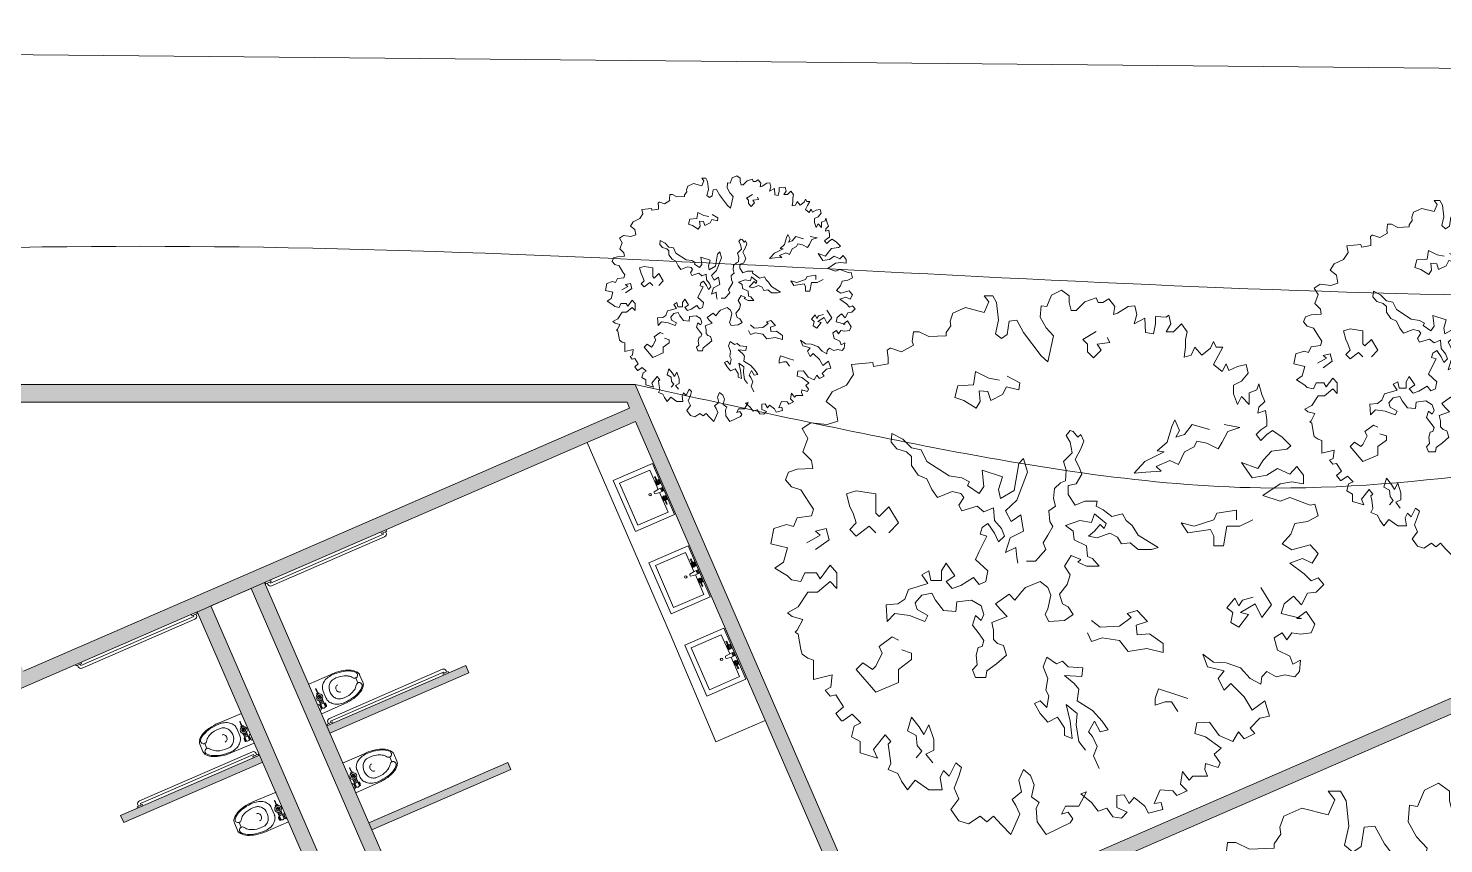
# Model space of a CAD drawing. Header units: metres. Extents: x -48 to 2360, y -1392 to 453.
# Drawn here: x 865.3 to 879.78, y -65.11 to -56.77 of the extents above; entities that cross this region are included whole.
import ezdxf

# ---------------------------------------------------------------- set-up
doc = ezdxf.new("R2010")
doc.units = ezdxf.units.M
doc.layers.get('0').update_dxf_attribs({"color": 200})
for name, color, linetype, lineweight, transparency in [('BAÑOS', 201, 'Continuous', 5, 0.7), ('caminos', 213, 'Continuous', 9, 0.5), ('JARDINERAS', 93, 'Continuous', 5, 0.4)]:
    doc.layers.add(name, color=color, linetype=linetype, lineweight=lineweight, transparency=transparency)
for name, color, linetype, lineweight in [('MURETE', 31, 'Continuous', 13), ('MUROS', 31, 'Continuous', 9), ('trazo', 7, 'Continuous', 18)]:
    doc.layers.add(name, color=color, linetype=linetype, lineweight=lineweight)
doc.layers.add('Vegetación-h', color=7, linetype='Continuous', lineweight=5, true_color=0x5f7f00, transparency=0.5)

# ---------------------------------------------------------------- blocks, each defined once
blk = doc.blocks.new('arb29')
at = {"layer": 'Vegetación-h', "linetype": 'Continuous'}
for points in [[(0.1951, 1.7282), (0.2272, 1.8056), (0.2933, 1.8378), (0.3462, 1.8), (0.3462, 1.7546), (0.3594, 1.7017), (0.3915, 1.7017), (0.4501, 1.7603), (0.5275, 1.7867), (0.5407, 1.7546), (0.5728, 1.7546), (0.6125, 1.7792), (0.6522, 1.7282), (0.6446, 1.6752), (0.6711, 1.6828), (0.7428, 1.7282), (0.7882, 1.7338), (0.8014, 1.6752), (0.7825, 1.611), (0.8543, 1.6488), (0.86, 1.5524), (0.9128, 1.5448), (0.9261, 1.611), (0.9261, 1.662), (0.9979, 1.6563), (1.0167, 1.6696), (1.03, 1.611), (0.9979, 1.5581), (1.0489, 1.5581), (1.1017, 1.611), (1.1414, 1.5581), (1.1282, 1.5052), (1.1282, 1.4541), (1.1206, 1.388), (1.1679, 1.4012), (1.1924, 1.4541), (1.2396, 1.4012), (1.2982, 1.4466), (1.3171, 1.4919), (1.336, 1.4541), (1.3813, 1.4541), (1.3492, 1.3956), (1.3171, 1.337), (1.3756, 1.2897), (1.4021, 1.3427), (1.421, 1.2973), (1.4795, 1.3238), (1.5381, 1.337), (1.5513, 1.2784), (1.506, 1.2255), (1.4531, 1.199), (1.4531, 1.1405), (1.4795, 1.0686), (1.506, 1.1216), (1.5589, 1.0686), (1.5589, 1.148), (1.6099, 1.1669), (1.6231, 1.2066), (1.6439, 1.1348), (1.6628, 1.0875), (1.6231, 1.0497), (1.6174, 1.0101), (1.6684, 1.029), (1.676, 0.9647), (1.676, 0.925), (1.6363, 0.8986), (1.6042, 0.8664), (1.6363, 0.8268), (1.676, 0.8664), (1.7156, 0.8929), (1.7799, 0.8475), (1.8384, 0.789), (1.812, 0.7682), (1.7081, 0.755), (1.6552, 0.6964), (1.6174, 0.6378), (1.506, 0.6775), (1.5778, 0.5735), (1.676, 0.5924), (1.7478, 0.6378), (1.8328, 0.6), (1.8781, 0.651), (1.9234, 0.5924), (1.9234, 0.5339), (1.846, 0.5471), (1.7666, 0.5339), (1.6495, 0.4564), (1.7666, 0.4167), (1.8328, 0.4432), (1.9688, 0.3902), (2.0009, 0.3978), (2.0217, 0.3184), (1.9499, 0.2806), (1.8649, 0.2674), (1.8384, 0.1956), (1.7799, 0.1295), (1.846, 0.0898), (1.9688, 0.1238), (2.0217, 0.0652), (1.982, -0.0009), (1.9178, 0.0312), (1.8328, -0.0009)], [(1.8328, -0.0009), (1.9291, -0.0727), (1.9763, -0.1181), (2.0217, -0.0992), (2.0613, -0.1445), (2.0084, -0.1956), (1.9499, -0.2031), (1.9102, -0.2806), (1.8573, -0.222), (1.7931, -0.2749), (1.7742, -0.3392), (1.9102, -0.3732), (1.8781, -0.3732), (1.9423, -0.326), (2.0009, -0.411), (1.9763, -0.4696), (1.9045, -0.4771), (1.846, -0.4696), (1.812, -0.5168), (1.7799, -0.4696), (1.727, -0.5036), (1.7478, -0.5867), (1.8328, -0.6264), (1.8516, -0.6793), (1.9045, -0.6529), (1.897, -0.7304), (1.8649, -0.7644), (1.7988, -0.7511), (1.7402, -0.7644), (1.676, -0.7304), (1.6439, -0.7644), (1.6363, -0.8154), (1.5645, -0.7776), (1.5003, -0.7058), (1.4021, -0.6718), (1.3171, -0.6661), (1.2453, -0.6132), (1.2774, -0.6982), (1.3889, -0.7247), (1.3492, -0.7776), (1.3889, -0.8551), (1.4342, -0.8097), (1.5249, -0.9004), (1.5778, -0.9911), (1.6628, -0.9269), (1.6949, -1.0308), (1.6306, -1.044), (1.5645, -1.1102), (1.5966, -1.148), (1.5249, -1.182), (1.4871, -1.1348), (1.4474, -1.2009), (1.3567, -1.1612), (1.2906, -1.0705), (1.2056, -1.0762), (1.1924, -1.148), (1.2642, -1.1688), (1.37, -1.2462), (1.3227, -1.2859), (1.3624, -1.3445), (1.3492, -1.3766), (1.2642, -1.3502), (1.2585, -1.3899), (1.2774, -1.4352), (1.2321, -1.4352), (1.1792, -1.4352), (1.1546, -1.4617), (1.1093, -1.4031), (1.0961, -1.4881), (1.1414, -1.5335), (1.0696, -1.5656), (1.0432, -1.5335), (0.9582, -1.5259), (0.9185, -1.6185), (0.9657, -1.611), (0.9771, -1.6582), (0.8807, -1.6828), (0.8543, -1.6374), (0.7825, -1.5788), (0.7504, -1.6185), (0.7164, -1.5599), (0.6654, -1.5656), (0.6654, -1.645), (0.7372, -1.6771), (0.6975, -1.7168), (0.639, -1.7092), (0.5993, -1.6506), (0.5407, -1.6695), (0.4954, -1.611), (0.4236, -1.5524), (0.4633, -1.5391), (0.4104, -1.6374), (0.3197, -1.6374), (0.2933, -1.6903), (0.3386, -1.6771), (0.3707, -1.7224), (0.3518, -1.7489), (0.1894, -1.8264), (0.1308, -1.7413), (0.1233, -1.6506), (0.1441, -1.611), (0.0912, -1.5732), (0.1101, -1.4938), (0.0855, -1.4295), (0.0383, -1.3899), (0.0062, -1.4617), (0.0251, -1.5391), (-0.0392, -1.5921), (-0.0127, -1.6317), (0.0137, -1.6903), (-0.0467, -1.8264), (-0.111, -1.7621), (-0.1638, -1.7036), (-0.2092, -1.7413), (-0.2545, -1.7036), (-0.332, -1.7546), (-0.3981, -1.7357), (-0.451, -1.6582), (-0.3981, -1.5864), (-0.4302, -1.5146), (-0.3981, -1.4352), (-0.3792, -1.3766), (-0.417, -1.3445), (-0.4623, -1.4352), (-0.502, -1.3955), (-0.5227, -1.4428), (-0.5095, -1.5259), (-0.6002, -1.5259), (-0.6909, -1.4617), (-0.7437, -1.5259), (-0.7834, -1.4673), (-0.808, -1.4163), (-0.8741, -1.3899), (-0.8552, -1.3502), (-0.8665, -1.2651), (-0.8741, -1.2198), (-0.8552, -1.2009), (-0.893, -1.1555), (-0.9723, -1.2538), (-0.9459, -1.3124), (-1.063, -1.2784), (-1.063, -1.2009), (-1.1215, -1.1688), (-1.1026, -1.097), (-1.0573, -1.0762), (-1.1159, -1.0176), (-1.1801, -1.0629), (-1.1876, -1.0629), (-1.2254, -1.0119), (-1.1744, -0.9666), (-1.2254, -0.8872), (-1.2651, -0.8948), (-1.2972, -0.8551), (-1.2594, -0.8362), (-1.2519, -0.7511), (-1.3765, -0.7833), (-1.3765, -0.719), (-1.3765, -0.6529), (-1.4143, -0.6396), (-1.454, -0.6132), (-1.4615, -0.5811), (-1.4804, -0.4771), (-1.4993, -0.4639), (-1.4861, -0.4507), (-1.4483, -0.3789), (-1.5201, -0.36), (-1.5522, -0.3335), (-1.4804, -0.2938), (-1.4143, -0.1956), (-1.3501, -0.1956), (-1.2651, -0.1238), (-1.2198, -0.171), (-1.2198, -0.0652), (-1.2651, -0.0142), (-1.3312, -0.1049), (-1.3558, -0.0652), (-1.4351, -0.0652), (-1.4615, -0.1238), (-1.5258, -0.1124), (-1.5522, -0.086), (-1.6372, -0.0331), (-1.5786, 0.0066), (-1.5522, 0.103), (-1.6637, 0.1295), (-1.6429, 0.2334), (-1.5579, 0.2599), (-1.5125, 0.2466), (-1.4861, 0.3052), (-1.3898, 0.3184), (-1.3765, 0.3638), (-1.403, 0.4035), (-1.4615, 0.4942), (-1.5258, 0.515), (-1.5654, 0.5603), (-1.5446, 0.6132), (-1.4861, 0.6321), (-1.3822, 0.6378), (-1.3898, 0.6907), (-1.4483, 0.7493), (-1.4143, 0.84), (-1.454, 0.9061), (-1.3954, 0.9458), (-1.284, 0.9326), (-1.2122, 0.9572), (-1.2254, 1.0365), (-1.2915, 1.0875), (-1.2519, 1.1537), (-1.1536, 1.199), (-1.1083, 1.2708), (-1.1215, 1.337), (-0.978, 1.3502), (-0.9723, 1.3238), (-0.8741, 1.3427), (-0.8741, 1.3823), (-0.8797, 1.4334), (-0.8609, 1.4466), (-0.8552, 1.4466), (-0.7834, 1.422), (-0.7041, 1.4674), (-0.7116, 1.4919), (-0.7041, 1.5581), (-0.6644, 1.5581), (-0.6002, 1.526), (-0.4831, 1.5316), (-0.4831, 1.5524), (-0.451, 1.5978), (-0.4566, 1.6299), (-0.4377, 1.6828), (-0.3527, 1.7206), (-0.2281, 1.6885), (-0.196, 1.7603), (-0.2281, 1.8), (-0.1695, 1.8), (-0.1431, 1.7546), (-0.1298, 1.6356), (-0.1506, 1.5448), (-0.111, 1.5127), (-0.0713, 1.5392), (-0.0581, 1.6299), (-0.0071, 1.6356), (0.0383, 1.5524), (0.1573, 1.3956), (0.2026, 1.3559), (0.2404, 1.5316), (0.1894, 1.5845), (0.1497, 1.6563), (0.1573, 1.7338), (0.1951, 1.7282)], [(0.5283, 1.559), (0.4373, 1.5068), (0.4695, 1.4746), (0.4695, 1.4224), (0.5083, 1.3824), (0.5605, 1.4346), (0.535, 1.4746), (0.6193, 1.4868), (0.6005, 1.5201)], [(-0.1243, 1.2325), (-0.1953, 1.2458), (-0.2864, 1.2914), (-0.2997, 1.2003), (-0.404, 1.1937), (-0.424, 1.1148), (-0.3652, 1.0959), (-0.2808, 1.0438), (-0.2542, 1.0893), (-0.2608, 1.1615), (-0.202, 1.1548), (-0.182, 1.0959), (-0.1043, 1.1348), (-0.0777, 1.187), (0.0067, 1.167), (0.0133, 1.2136), (-0.0721, 1.2592)], [(1.2908, 0.9005), (1.1743, 0.9327), (1.1221, 0.8672), (1.0633, 0.8483), (1.0888, 0.8939), (1.0567, 0.9649), (1.0367, 0.9194), (1.0045, 0.815), (0.939, 0.7562), (0.9845, 0.7495), (0.8546, 0.6851), (0.7825, 0.6063), (0.8613, 0.6129), (0.9656, 0.6196), (0.9323, 0.6518), (1.0245, 0.6918), (1.0822, 0.6651), (1.1221, 0.7495), (1.1865, 0.7828), (1.2065, 0.8217), (1.272, 0.8084), (1.3497, 0.7695), (1.3763, 0.815), (1.4152, 0.8872), (1.494, 0.9127), (1.3896, 0.9327)], [(0.0588, 0.0133), (0.1177, 0.0133), (0.1887, 0.0911), (0.1698, 0.1366), (0.202, 0.1888), (0.2353, 0.2476), (0.2153, 0.2798), (0.2087, 0.352), (0.2542, 0.3842), (0.2409, 0.4364), (0.2475, 0.5019), (0.2875, 0.5408), (0.3197, 0.5541), (0.3263, 0.6263), (0.3063, 0.6851), (0.3652, 0.744), (0.3518, 0.815), (0.3263, 0.8605), (0.3518, 0.8939), (0.3718, 0.8872), (0.404, 0.8483), (0.424, 0.8672), (0.444, 0.8217), (0.424, 0.7695), (0.3851, 0.6973), (0.4107, 0.6518), (0.4307, 0.5996), (0.3918, 0.5352), (0.3396, 0.5219), (0.3396, 0.463), (0.3851, 0.3909), (0.4506, 0.4175), (0.535, 0.4175), (0.5283, 0.3842), (0.5738, 0.3587), (0.6327, 0.3131), (0.7048, 0.332), (0.7303, 0.2865), (0.7692, 0.2543), (0.8091, 0.1888), (0.9457, 0.1044), (0.9002, 0.0911), (0.8091, 0.0911), (0.757, 0.1366), (0.6981, 0.1299), (0.6715, 0.1754), (0.6193, 0.2021), (0.535, 0.1699), (0.4762, 0.1821), (0.515, 0.2154), (0.555, 0.2609), (0.5805, 0.2343), (0.5938, 0.2676), (0.515, 0.332), (0.4961, 0.2743), (0.4173, 0.2865), (0.3197, 0.2543), (0.3718, 0.2154), (0.3785, 0.1566), (0.4628, 0.1177), (0.4695, 0.0455), (0.5028, 0.0322), (0.5483, -0.02), (0.4628, -0.02), (0.404, 0.0067), (0.424, 0.0255), (0.3585, 0.0522), (0.313, -0.02), (0.3518, -0.0788), (0.333, -0.1443), (0.2808, -0.2088), (0.2997, -0.2743), (0.3396, -0.2943), (0.3718, -0.3464), (0.313, -0.3853), (0.2087, -0.392), (0.1831, -0.3464), (0.202, -0.3065), (0.222, -0.2154), (0.202, -0.1632), (0.1498, -0.1244), (0.0522, -0.1632), (0.0266, -0.1899), (-0.02, -0.2487), (-0.0588, -0.2088), (-0.1498, -0.2743), (-0.1177, -0.3131), (-0.0721, -0.3587), (-0.1765, -0.3986), (-0.1632, -0.4508), (-0.1632, -0.5152), (-0.1365, -0.5419), (-0.0977, -0.5552), (-0.0777, -0.6196), (-0.1432, -0.6784), (-0.2087, -0.724), (-0.2153, -0.7706), (-0.2864, -0.7706), (-0.3063, -0.7184), (-0.2742, -0.6851), (-0.2808, -0.6196), (-0.2675, -0.5674), (-0.2409, -0.5619), (-0.2286, -0.5219), (-0.2608, -0.4764), (-0.3063, -0.4175), (-0.2864, -0.3531), (-0.2475, -0.3853), (-0.2286, -0.3464), (-0.2475, -0.2876), (-0.313, -0.2487), (-0.4107, -0.2609), (-0.4173, -0.3265), (-0.5017, -0.3198), (-0.5539, -0.2487), (-0.5805, -0.2021), (-0.646, -0.2154), (-0.6915, -0.2676), (-0.6782, -0.3131), (-0.606, -0.3531), (-0.626, -0.392), (-0.7303, -0.3531), (-0.828, -0.3398), (-0.8802, -0.392), (-0.8868, -0.2809), (-0.808, -0.2743), (-0.7625, -0.2421), (-0.737, -0.1766), (-0.606, -0.1377), (-0.646, -0.0788), (-0.5994, -0.0522), (-0.5872, -0.1177), (-0.515, -0.1177), (-0.515, -0.0522), (-0.4828, 0), (-0.424, -0.0855), (-0.4828, -0.1244), (-0.4429, -0.1699), (-0.3851, -0.1499), (-0.2997, -0.0977), (-0.2608, -0.1443), (-0.2153, -0.1244), (-0.2087, -0.0855), (-0.202, -0.0522), (-0.2864, 0.0255), (-0.2608, 0.0777), (-0.2087, 0.1821), (-0.2542, 0.1954), (-0.2409, 0.241), (-0.202, 0.2676), (-0.1565, 0.2021), (-0.1299, 0.1432), (-0.091, 0.1821), (-0.111, 0.2343), (-0.1565, 0.2865), (-0.1632, 0.372), (-0.2286, 0.3453), (-0.2742, 0.3842), (-0.3785, 0.352), (-0.3974, 0.3909), (-0.3652, 0.443), (-0.3851, 0.4697), (-0.4429, 0.483), (-0.5416, 0.443), (-0.5805, 0.4952), (-0.6127, 0.5674), (-0.6715, 0.5929), (-0.717, 0.6585), (-0.717, 0.7173), (-0.7503, 0.7495), (-0.8147, 0.7695), (-0.8546, 0.815), (-0.848, 0.8739), (-0.7758, 0.835), (-0.717, 0.7762), (-0.6515, 0.7628), (-0.6127, 0.6851), (-0.4628, 0.5874), (-0.3785, 0.5741), (-0.3263, 0.5474), (-0.3385, 0.5219), (-0.2608, 0.4697), (-0.2286, 0.5152), (-0.2409, 0.6263), (-0.1043, 0.5807), (-0.1299, 0.4952), (-0.1177, 0.4364), (-0.0255, 0.4886), (0.0067, 0.6718), (0.0388, 0.704), (0.0655, 0.6129), (-0.0067, 0.4242), (-0.0844, 0.352), (-0.0455, 0.2798), (0.02, 0.3265), (0.0388, 0.2154), (-0.0522, 0.1699), (-0.0844, 0.0711), (-0.0133, 0.1044), (-0.0067, 0.0389), (0, 0)], [(-0.8699, 0.2036), (-0.8043, 0.2704), (-0.8699, 0.3792), (-0.9354, 0.3137), (-0.9564, 0.3359), (-0.9564, 0.467), (-1.0887, 0.488), (-1.1543, 0.467), (-1.132, 0.3792), (-1.1098, 0.3359), (-1.0887, 0.2704), (-1.132, 0.2259), (-1.0887, 0.1826), (-1.0009, 0.2481), (-0.9564, 0.2036)], [(1.4722, 0.2914), (1.4722, 0.3569), (1.3411, 0.3359), (1.3188, 0.2914), (1.1877, 0.2481), (1.1, 0.2704), (1.1445, 0.2036), (1.2966, 0.2259), (1.3188, 0.1826), (1.3188, 0.117), (1.3844, 0.117), (1.4066, 0.2481), (1.4944, 0.2481), (1.5822, 0.2914)], [(-1.4218, 0.1366), (-1.3308, 0.1888), (-1.363, 0.2154), (-1.2908, 0.2343), (-1.272, 0.1566), (-1.363, 0.0911)], [(1.585, -0.2287), (1.5128, -0.2487), (1.4873, -0.2876), (1.4607, -0.2354), (1.4085, -0.3009), (1.4473, -0.3331), (1.4351, -0.3986), (1.4873, -0.4308), (1.5528, -0.3464), (1.5006, -0.3331), (1.5983, -0.2743), (1.6438, -0.3653), (1.7093, -0.2809), (1.6371, -0.1632)], [(0.4961, -0.3853), (0.555, -0.4308), (0.6848, -0.4242), (0.7636, -0.3653), (0.737, -0.3398), (0.8025, -0.3198), (0.8735, -0.392), (0.7958, -0.4175), (0.8025, -0.483), (0.8868, -0.4764), (0.9778, -0.5419), (0.9778, -0.6007), (0.868, -0.5741), (0.7437, -0.5941), (0.6848, -0.5219), (0.5672, -0.503), (0.4961, -0.5285), (0.4695, -0.4697)], [(-0.8043, -0.5186), (-0.8476, -0.4963), (-0.9354, -0.5618), (-0.9132, -0.6051), (-0.9564, -0.6929), (-0.9787, -0.7152), (-1.0442, -0.6707), (-1.0887, -0.7152), (-0.9564, -0.8685), (-0.8043, -0.803), (-0.8043, -0.7152), (-0.7165, -0.6496), (-0.7165, -0.6051), (-0.7821, -0.5841)], [(0.5483, -1.3835), (0.5083, -1.298), (0.535, -1.2336), (0.5028, -1.1681), (0.4762, -1.1359), (0.515, -1.0637), (0.555, -1.1359), (0.6071, -1.1226), (0.5672, -1.0637), (0.5028, -0.9916), (0.3985, -0.9272), (0.4107, -0.8483), (0.3785, -0.8095), (0.313, -0.7573), (0.4307, -0.7639), (0.4373, -0.7051), (0.3396, -0.6984), (0.2997, -0.6596), (0.2608, -0.6784), (0.1953, -0.6329), (0.1698, -0.6984), (0.202, -0.7762), (0.1887, -0.855), (0.2087, -0.8939), (0.1953, -0.9727), (0.1498, -0.9272), (0.111, -0.946), (0.1498, -1.0116), (0.202, -1.0704), (0.2675, -1.0371), (0.313, -1.1093), (0.313, -1.1615), (0.3652, -1.1814), (0.3518, -1.0637), (0.3263, -0.9527), (0.3985, -1.0116), (0.3918, -1.0893), (0.4107, -1.2003), (0.4562, -1.2592)], [(1.1445, -0.9118), (1.0777, -0.8895), (0.9466, -0.8463), (0.9256, -0.9118), (0.9256, -0.9563), (0.9911, -0.9341), (1.0344, -0.9341), (1.0777, -0.9996)], [(-0.6848, -1.3114), (-0.646, -1.2658), (-0.6782, -1.227), (-0.6848, -1.1615), (-0.7437, -1.1293), (-0.717, -1.0371), (-0.6648, -1.1026), (-0.6327, -1.1548), (-0.5994, -1.0893), (-0.5672, -1.1881), (-0.5672, -1.2592), (-0.6193, -1.2858), (-0.5738, -1.3447)]]:
    blk.add_lwpolyline(points, dxfattribs=at)

msp = doc.modelspace()

# ---------------------------------------------------------------- hatches: boundary and pattern name
at = {"layer": 'MUROS', "ltscale": 7, "transparency": 33554687}
h = msp.add_hatch(color=256, dxfattribs=at)
h.dxf.hatch_style = 1
h.paths.add_polyline_path([(899.617, -81.487), (893.817, -81.487), (893.817, -81.637), (899.467, -81.637), (899.467, -81.987), (899.617, -81.987)])
h.paths.add_polyline_path([(892.667, -81.637), (892.817, -81.637), (892.817, -81.487), (888.667, -81.487), (888.667, -84.987), (888.817, -84.987), (888.817, -81.637), (892.517, -81.637), (892.517, -84.987), (892.667, -84.987)])
h.paths.add_polyline_path([(893.967, -86.137), (892.667, -86.137), (892.667, -85.987), (892.517, -85.987), (892.517, -86.137), (888.817, -86.137), (888.817, -85.987), (888.667, -85.987), (888.667, -86.287), (893.967, -86.287)])
h.paths.add_polyline_path([(893.967, -89.787), (888.817, -89.787), (888.817, -89.187), (888.667, -89.187), (888.667, -89.937), (893.967, -89.937)])
h.paths.add_polyline_path([(899.617, -89.037), (899.467, -89.037), (899.467, -89.787), (895.967, -89.787), (895.967, -89.937), (899.617, -89.937)])
h.paths.add_polyline_path([(899.617, -86.537), (899.467, -86.537), (899.467, -87.037), (899.617, -87.037)])
h.paths.add_polyline_path([(899.617, -92.677), (894.967, -92.677), (894.967, -92.827), (899.467, -92.827), (899.617, -92.825)])
h.paths.add_polyline_path([(893.967, -92.677), (888.667, -92.677), (888.667, -93.537), (888.817, -93.537), (888.817, -92.827), (893.967, -92.827)])
h.paths.add_polyline_path([(893.967, -94.687), (888.817, -94.687), (888.817, -94.537), (888.667, -94.537), (888.667, -94.837), (893.967, -94.837)])
h.paths.add_polyline_path([(893.967, -98.337), (888.817, -98.337), (888.817, -97.737), (888.667, -97.737), (888.667, -98.487), (893.967, -98.487)])
h.paths.add_polyline_path([(899.617, -97.587), (899.467, -97.587), (899.467, -98.337), (895.967, -98.337), (895.967, -98.487), (899.617, -98.487)])
h.paths.add_polyline_path([(899.617, -96.437), (899.467, -96.437), (899.467, -96.587), (899.617, -96.587)])
h.paths.add_polyline_path([(913.451, -65.595), (907.951, -65.595), (907.951, -65.745), (913.451, -65.745)])
h.paths.add_polyline_path([(934.117, -60.412), (923.117, -60.412), (923.117, -60.595), (933.931, -60.595), (934.117, -60.594)])
h.paths.add_polyline_path([(922.617, -60.412), (921.117, -60.412), (921.117, -60.595), (922.617, -60.595)])
h.paths.add_polyline_path([(937.117, -60.412), (934.617, -60.412), (934.617, -60.595), (937.117, -60.595)])
h.paths.add_polyline_path([(950.513, -65.856), (950.363, -65.856), (950.363, -73.949), (950.513, -73.949)])
h.paths.add_polyline_path([(955.823, -73.959), (955.675, -73.985), (958.032, -87.604, -0.006774), (958.175, -87.55)])
h.paths.add_polyline_path([(861.592, -60.412), (855.513, -60.412), (855.513, -60.595), (861.592, -60.595)])
h.paths.add_polyline_path([(868.991, -67.25), (868.959, -67.177), (867.537, -67.794), (867.569, -67.867)])
h.paths.add_polyline_path([(868.561, -66.259), (868.529, -66.186), (867.107, -66.803), (867.139, -66.876)])
h.paths.add_polyline_path([(868.131, -65.269), (868.099, -65.195), (866.677, -65.812), (866.709, -65.886)])
h.paths.add_polyline_path([(867.701, -64.278), (867.669, -64.205), (866.247, -64.822), (866.279, -64.895)])
h.paths.add_polyline_path([(870.241, -64.353), (870.209, -64.279), (868.787, -64.896), (868.819, -64.97)])
h.paths.add_polyline_path([(869.811, -63.362), (869.779, -63.289), (868.357, -63.906), (868.389, -63.979)])
h = msp.add_hatch(color=256, dxfattribs=at)
h.dxf.hatch_style = 1
h.paths.add_polyline_path([(887.313, -60.549), (887.253, -60.412), (874.009, -66.161), (874.069, -66.299)])
h.paths.add_polyline_path([(872.876, -66.817), (872.817, -66.679), (870.077, -67.868), (869.389, -68.167), (868.105, -68.725), (868.165, -68.862), (869.724, -68.185), (870.003, -68.827), (870.141, -68.768), (869.862, -68.126)], flags=17)
h.paths.add_polyline_path([(870.521, -70.02), (870.72, -70.478), (870.857, -70.419), (870.539, -69.685), (870.401, -69.745), (870.461, -69.882), (866.529, -71.589), (866.392, -71.649), (866.65, -72.245), (866.788, -72.186), (866.589, -71.727)])
h.paths.add_polyline_path([(864.451, -61.496), (861.984, -61.496), (862.72, -63.193), (862.858, -63.133), (862.212, -61.646), (864.352, -61.646), (865.116, -63.407), (865.254, -63.347)], flags=17)
h.paths.add_polyline_path([(871.513, -60.412), (861.592, -60.412), (861.592, -60.595), (871.429, -60.595), (871.455, -60.655), (865.254, -63.347), (865.116, -63.407), (863.316, -64.188), (863.256, -64.051), (863.119, -64.11), (866.392, -71.649), (866.529, -71.589), (863.376, -64.326), (867.032, -62.738), (867.72, -62.44), (871.515, -60.792), (873.872, -66.221), (873.734, -66.281), (873.794, -66.419), (873.931, -66.359), (874.728, -68.193), (874.865, -68.134), (874.069, -66.299), (874.009, -66.161)])
h.paths.add_polyline_path([(867.17, -62.679), (867.032, -62.738), (869.389, -68.167), (869.527, -68.107)], flags=17)
h.paths.add_polyline_path([(867.72, -62.44), (867.583, -62.499), (869.94, -67.928), (870.077, -67.868)], flags=17)

# ---------------------------------------------------------------- linework, layer by layer
at = {"layer": 'BAÑOS', "transparency": 33554508}
for p, q in [((868.936, -61.944), (867.78, -62.446)), ((867.792, -62.474), (868.948, -61.972)), ((868.91, -61.923), (868.916, -61.937)), ((868.916, -61.937), (868.971, -61.913)), ((868.93, -61.931), (868.936, -61.944)), ((868.964, -61.933), (868.958, -61.919)), ((868.971, -61.913), (868.965, -61.899)), ((867.782, -62.413), (867.788, -62.427)), ((867.733, -62.451), (867.727, -62.437)), ((867.788, -62.427), (867.733, -62.451)), ((867.753, -62.458), (867.747, -62.445)), ((867.774, -62.433), (867.78, -62.446)), ((865.84, -63.288), (866.996, -62.787)), ((867.008, -62.814), (865.852, -63.316)), ((866.971, -62.765), (866.977, -62.779)), ((866.977, -62.779), (867.032, -62.755)), ((866.99, -62.773), (866.996, -62.787)), ((867.024, -62.775), (867.018, -62.761)), ((867.032, -62.755), (867.026, -62.741)), ((865.793, -63.293), (865.787, -63.279)), ((865.848, -63.269), (865.793, -63.293)), ((865.813, -63.3), (865.807, -63.287)), ((865.834, -63.275), (865.84, -63.288)), ((865.842, -63.255), (865.848, -63.269)), ((868.172, -63.479), (868.407, -63.375)), ((868.654, -63.416), (868.676, -63.465)), ((868.693, -63.384), (868.726, -63.457)), ((868.242, -63.529), (868.26, -63.57)), ((868.265, -63.568), (868.247, -63.527)), ((868.275, -63.566), (868.252, -63.576)), ((868.252, -63.576), (868.257, -63.588)), ((868.28, -63.578), (868.275, -63.566)), ((868.351, -63.624), (868.319, -63.551)), ((868.262, -63.61), (868.274, -63.594)), ((868.27, -63.629), (868.262, -63.61)), ((868.276, -63.686), (868.267, -63.69)), ((868.29, -63.631), (868.27, -63.629)), ((868.274, -63.594), (868.293, -63.597)), ((868.275, -63.647), (868.279, -63.656)), ((868.279, -63.656), (868.315, -63.64)), ((868.281, -63.655), (868.285, -63.664)), ((868.282, -63.694), (868.296, -63.688)), ((868.283, -63.665), (868.319, -63.649)), ((868.287, -63.674), (868.283, -63.665)), ((868.292, -63.693), (868.284, -63.696)), ((868.323, -63.658), (868.287, -63.674)), ((868.289, -63.673), (868.312, -63.725)), ((868.301, -63.615), (868.29, -63.631)), ((868.291, -63.709), (868.299, -63.706)), ((868.293, -63.597), (868.301, -63.615)), ((868.301, -63.711), (868.293, -63.714)), ((868.3, -63.703), (868.296, -63.694)), ((868.305, -63.666), (868.301, -63.657)), ((868.308, -63.721), (868.304, -63.712)), ((868.541, -63.676), (868.306, -63.781)), ((868.315, -63.64), (868.311, -63.631)), ((868.313, -63.641), (868.317, -63.65)), ((868.319, -63.649), (868.323, -63.658)), ((868.321, -63.659), (868.344, -63.711)), ((868.328, -63.674), (868.337, -63.67)), ((868.338, -63.686), (868.334, -63.677)), ((868.336, -63.674), (868.339, -63.672)), ((868.348, -63.684), (868.342, -63.687)), ((868.346, -63.704), (868.342, -63.695)), ((868.344, -63.692), (868.35, -63.689)), ((868.353, -63.707), (868.344, -63.711)), ((868.353, -63.704), (868.35, -63.706)), ((867.484, -63.778), (867.247, -63.878)), ((867.485, -63.907), (867.467, -63.865)), ((867.472, -63.863), (867.49, -63.905)), ((868.291, -63.745), (868.3, -63.741)), ((868.298, -63.728), (868.307, -63.725)), ((868.312, -63.725), (868.299, -63.731)), ((867.467, -64.008), (867.436, -63.934)), ((867.477, -63.913), (867.5, -63.903)), ((867.482, -63.924), (867.477, -63.913)), ((867.498, -63.931), (867.486, -63.947)), ((867.486, -63.947), (867.494, -63.965)), ((867.494, -63.965), (867.514, -63.968)), ((867.518, -63.933), (867.498, -63.931)), ((867.503, -63.992), (867.499, -63.984)), ((867.5, -63.903), (867.505, -63.914)), ((867.539, -63.977), (867.503, -63.992)), ((867.505, -63.991), (867.509, -64.001)), ((867.543, -63.986), (867.507, -64.002)), ((867.507, -64.002), (867.511, -64.011)), ((867.511, -64.011), (867.547, -63.995)), ((867.513, -64.01), (867.535, -64.062)), ((867.514, -63.968), (867.526, -63.952)), ((867.526, -63.952), (867.518, -63.933)), ((867.529, -64.003), (867.525, -63.994)), ((867.536, -63.968), (867.539, -63.977)), ((867.537, -63.978), (867.541, -63.987)), ((867.547, -63.995), (867.543, -63.986)), ((867.545, -63.996), (867.567, -64.048)), ((867.565, -64.006), (867.551, -64.012)), ((867.557, -64.012), (867.566, -64.008)), ((867.564, -63.995), (867.573, -63.991)), ((867.058, -64.094), (867.089, -64.168)), ((867.108, -64.087), (867.129, -64.137)), ((867.375, -64.182), (867.612, -64.082)), ((867.52, -64.025), (867.51, -64.029)), ((867.514, -64.03), (867.51, -64.032)), ((867.513, -64.047), (867.52, -64.044)), ((867.522, -64.049), (867.515, -64.052)), ((867.521, -64.041), (867.517, -64.032)), ((867.524, -64.064), (867.527, -64.063)), ((867.529, -64.059), (867.525, -64.05)), ((867.526, -64.066), (867.535, -64.062)), ((867.56, -64.024), (867.556, -64.015)), ((867.57, -64.023), (867.563, -64.026)), ((867.568, -64.043), (867.564, -64.034)), ((867.565, -64.03), (867.572, -64.027)), ((867.567, -64.048), (867.581, -64.042)), ((867.579, -64.04), (867.571, -64.044)), ((867.597, -64.047), (867.587, -64.051)), ((868.519, -64.288), (868.755, -64.183)), ((869.002, -64.224), (869.023, -64.273)), ((869.041, -64.192), (869.073, -64.265)), ((868.59, -64.337), (868.608, -64.378)), ((868.612, -64.376), (868.594, -64.335)), ((868.622, -64.375), (868.6, -64.385)), ((868.6, -64.385), (868.605, -64.396)), ((868.609, -64.419), (868.621, -64.403)), ((868.617, -64.437), (868.609, -64.419)), ((868.637, -64.439), (868.617, -64.437)), ((868.621, -64.403), (868.641, -64.405)), ((868.627, -64.386), (868.622, -64.375)), ((868.649, -64.423), (868.637, -64.439)), ((868.641, -64.405), (868.649, -64.423)), ((868.663, -64.448), (868.659, -64.439)), ((868.699, -64.432), (868.666, -64.359)), ((867.837, -64.584), (867.6, -64.684)), ((868.623, -64.495), (868.614, -64.499)), ((868.623, -64.455), (868.627, -64.464)), ((868.627, -64.464), (868.663, -64.448)), ((868.629, -64.463), (868.633, -64.472)), ((868.63, -64.503), (868.644, -64.497)), ((868.631, -64.473), (868.667, -64.457)), ((868.635, -64.482), (868.631, -64.473)), ((868.64, -64.501), (868.631, -64.505)), ((868.671, -64.466), (868.635, -64.482)), ((868.637, -64.481), (868.66, -64.533)), ((868.638, -64.554), (868.648, -64.55)), ((868.639, -64.518), (868.646, -64.515)), ((868.648, -64.519), (868.641, -64.522)), ((868.647, -64.511), (868.643, -64.502)), ((868.66, -64.533), (868.646, -64.539)), ((868.646, -64.537), (868.654, -64.533)), ((868.653, -64.474), (868.649, -64.465)), ((868.655, -64.53), (868.651, -64.521)), ((868.889, -64.484), (868.654, -64.589)), ((868.661, -64.449), (868.665, -64.458)), ((868.667, -64.457), (868.671, -64.466)), ((868.669, -64.467), (868.691, -64.519)), ((868.675, -64.483), (868.684, -64.479)), ((868.686, -64.494), (868.682, -64.485)), ((868.683, -64.482), (868.687, -64.48)), ((868.696, -64.493), (868.689, -64.496)), ((868.694, -64.513), (868.69, -64.503)), ((868.691, -64.5), (868.698, -64.497)), ((868.701, -64.515), (868.691, -64.519)), ((868.701, -64.512), (868.697, -64.514)), ((867.838, -64.712), (867.821, -64.671)), ((867.825, -64.669), (867.843, -64.71)), ((867.83, -64.719), (867.853, -64.709)), ((867.835, -64.73), (867.83, -64.719)), ((867.853, -64.709), (867.858, -64.72)), ((867.82, -64.814), (867.789, -64.74)), ((867.851, -64.737), (867.839, -64.753)), ((867.839, -64.753), (867.847, -64.771)), ((867.847, -64.771), (867.867, -64.774)), ((867.871, -64.739), (867.851, -64.737)), ((867.856, -64.798), (867.852, -64.79)), ((867.893, -64.783), (867.856, -64.798)), ((867.859, -64.797), (867.862, -64.807)), ((867.897, -64.792), (867.86, -64.808)), ((867.86, -64.808), (867.864, -64.817)), ((867.864, -64.817), (867.901, -64.801)), ((867.873, -64.831), (867.864, -64.835)), ((867.867, -64.836), (867.864, -64.838)), ((867.866, -64.816), (867.889, -64.868)), ((867.866, -64.853), (867.873, -64.85)), ((867.867, -64.774), (867.879, -64.758)), ((867.875, -64.855), (867.868, -64.858)), ((867.874, -64.847), (867.87, -64.838)), ((867.879, -64.758), (867.871, -64.739)), ((867.877, -64.87), (867.881, -64.868)), ((867.882, -64.809), (867.878, -64.8)), ((867.882, -64.865), (867.878, -64.856)), ((867.879, -64.872), (867.889, -64.868)), ((867.889, -64.774), (867.893, -64.783)), ((867.89, -64.784), (867.894, -64.793)), ((867.901, -64.801), (867.897, -64.792)), ((867.898, -64.802), (867.92, -64.854)), ((867.918, -64.812), (867.905, -64.817)), ((867.913, -64.83), (867.909, -64.821)), ((867.91, -64.818), (867.919, -64.814)), ((867.923, -64.828), (867.916, -64.832)), ((867.917, -64.801), (867.926, -64.797)), ((867.921, -64.849), (867.917, -64.839)), ((867.918, -64.836), (867.925, -64.833)), ((867.92, -64.854), (867.934, -64.848)), ((867.933, -64.846), (867.924, -64.85)), ((867.95, -64.853), (867.941, -64.856)), ((867.411, -64.9), (867.443, -64.973)), ((867.461, -64.893), (867.482, -64.943)), ((867.728, -64.988), (867.966, -64.888))]:
    msp.add_line(p, q, dxfattribs=at)
for points in [[(872.842, -63.85), (872.339, -64.069), (871.871, -62.963), (871.021, -61.006)], [(871.762, -61.519), (871.849, -61.718), (871.54, -61.853), (871.353, -61.423), (871.662, -61.289), (871.748, -61.486)], [(871.727, -61.397), (871.715, -61.402), (871.732, -61.442), (871.744, -61.436)], [(871.73, -61.404), (871.723, -61.407), (871.734, -61.432), (871.741, -61.429)], [(871.753, -61.433), (871.769, -61.426), (871.752, -61.386), (871.735, -61.393)], [(871.75, -61.426), (871.759, -61.422), (871.748, -61.396), (871.738, -61.4)], [(871.801, -61.502), (871.765, -61.518), (871.716, -61.532)], [(871.815, -61.6), (871.803, -61.605), (871.786, -61.566), (871.798, -61.56)], [(871.812, -61.593), (871.805, -61.596), (871.794, -61.57), (871.801, -61.567)], [(871.806, -61.557), (871.823, -61.55), (871.84, -61.589), (871.824, -61.596)], [(871.809, -61.564), (871.819, -61.56), (871.83, -61.585), (871.821, -61.589)], [(872.128, -62.361), (872.214, -62.56), (871.905, -62.695), (871.719, -62.265), (872.028, -62.131), (872.113, -62.328)], [(872.093, -62.239), (872.08, -62.244), (872.097, -62.284), (872.11, -62.278)], [(872.096, -62.246), (872.089, -62.249), (872.1, -62.274), (872.107, -62.271)], [(872.118, -62.275), (872.134, -62.268), (872.117, -62.228), (872.101, -62.235)], [(872.115, -62.268), (872.124, -62.264), (872.113, -62.238), (872.104, -62.242)], [(872.166, -62.344), (872.13, -62.36), (872.081, -62.374)], [(872.181, -62.442), (872.168, -62.447), (872.151, -62.408), (872.164, -62.402)], [(872.178, -62.435), (872.171, -62.438), (872.16, -62.412), (872.167, -62.409)], [(872.172, -62.399), (872.188, -62.392), (872.205, -62.431), (872.189, -62.438)], [(872.175, -62.406), (872.184, -62.402), (872.195, -62.427), (872.186, -62.431)], [(872.493, -63.203), (872.58, -63.402), (872.271, -63.537), (872.084, -63.107), (872.393, -62.973), (872.479, -63.17)], [(872.458, -63.081), (872.446, -63.086), (872.463, -63.126), (872.476, -63.12)], [(872.461, -63.088), (872.454, -63.091), (872.466, -63.116), (872.473, -63.113)], [(872.484, -63.117), (872.5, -63.11), (872.483, -63.07), (872.467, -63.077)], [(872.481, -63.11), (872.49, -63.106), (872.479, -63.08), (872.47, -63.084)], [(872.532, -63.186), (872.496, -63.202), (872.447, -63.216)], [(872.547, -63.284), (872.534, -63.289), (872.517, -63.25), (872.529, -63.244)], [(872.543, -63.277), (872.537, -63.28), (872.525, -63.254), (872.532, -63.251)], [(872.538, -63.241), (872.554, -63.234), (872.571, -63.273), (872.555, -63.28)], [(872.541, -63.248), (872.55, -63.244), (872.561, -63.269), (872.552, -63.273)], [(868.401, -63.87), (868.395, -63.856), (869.551, -63.355), (869.557, -63.368)], [(869.55, -63.388), (869.544, -63.374), (869.599, -63.35), (869.605, -63.364)], [(868.421, -63.878), (868.415, -63.864), (868.36, -63.888), (868.366, -63.902)], [(867.612, -64.213), (867.607, -64.199), (866.45, -64.701), (866.456, -64.715)], [(867.605, -64.232), (867.599, -64.219), (867.654, -64.195), (867.66, -64.208)], [(866.476, -64.722), (866.47, -64.709), (866.415, -64.732), (866.421, -64.746)]]:
    msp.add_lwpolyline(points, dxfattribs=at)
for points in [[(871.914, -61.744), (871.514, -61.918), (871.288, -61.397), (871.688, -61.223)], [(871.718, -61.354), (871.71, -61.357), (871.746, -61.44), (871.754, -61.436)], [(871.793, -61.497), (871.783, -61.502), (871.774, -61.483), (871.785, -61.479)], [(871.841, -61.636), (871.833, -61.639), (871.797, -61.557), (871.805, -61.553)], [(872.28, -62.586), (871.879, -62.76), (871.653, -62.239), (872.054, -62.065)], [(872.084, -62.196), (872.076, -62.199), (872.111, -62.282), (872.12, -62.278)], [(872.158, -62.339), (872.148, -62.344), (872.14, -62.325), (872.15, -62.321)], [(872.206, -62.478), (872.198, -62.481), (872.162, -62.399), (872.17, -62.395)], [(872.646, -63.428), (872.245, -63.602), (872.019, -63.081), (872.419, -62.907)], [(872.449, -63.038), (872.441, -63.041), (872.477, -63.124), (872.485, -63.12)], [(872.524, -63.181), (872.514, -63.186), (872.506, -63.167), (872.516, -63.163)], [(872.572, -63.32), (872.564, -63.323), (872.528, -63.241), (872.536, -63.237)]]:
    msp.add_lwpolyline(points, close=True, dxfattribs=at)
for points in [[(871.787, -61.468), (871.751, -61.484), (871.707, -61.51, 0.471925), (871.716, -61.532)], [(872.153, -62.31), (872.117, -62.326), (872.073, -62.352, 0.471925), (872.081, -62.374)], [(872.518, -63.152), (872.482, -63.168), (872.438, -63.194, 0.471925), (872.447, -63.216)], [(869.585, -63.356), (869.579, -63.343, 0.414214), (869.539, -63.327), (868.383, -63.829, 0.414214), (868.368, -63.868), (868.374, -63.882)], [(866.429, -64.726), (866.423, -64.713, -0.414214), (866.439, -64.673), (867.595, -64.171, -0.414214), (867.634, -64.187), (867.64, -64.201)]]:
    msp.add_lwpolyline(points, format="xyb", dxfattribs=at)
for centre, radius in [((871.665, -61.541), 0.0126), ((872.03, -62.383), 0.0126), ((872.396, -63.225), 0.0126), ((868.282, -63.613), 0.035), ((868.282, -63.613), 0.02), ((868.282, -63.613), 0.00684), ((867.506, -63.949), 0.035), ((867.506, -63.949), 0.02), ((867.506, -63.949), 0.00684), ((868.629, -64.421), 0.035), ((868.629, -64.421), 0.02), ((868.629, -64.421), 0.00684), ((867.859, -64.755), 0.035), ((867.859, -64.755), 0.02), ((867.859, -64.755), 0.00684)]:
    msp.add_circle(centre, radius, dxfattribs=at)
for centre, radius, start, end in [((871.76, -61.498), 0.0405, 354.5698, 48.4168), ((868.936, -61.944), 0.03, 293.4682, 23.4682), ((872.126, -62.34), 0.0405, 354.5698, 48.4168), ((867.78, -62.446), 0.03, 203.4682, 293.4682), ((866.996, -62.787), 0.03, 293.4682, 23.4682), ((872.491, -63.182), 0.0405, 354.5698, 48.4168), ((865.84, -63.288), 0.03, 203.4682, 293.4682), ((868.464, -63.534), 0.157, 131.3613, 151.0384), ((868.493, -63.568), 0.201, 114.0091, 131.3613), ((868.461, -63.496), 0.0762, 114.0091, 140.3247), ((868.622, -63.858), 0.529, 102.64, 114.0091), ((868.622, -63.858), 0.519, 102.64, 114.0091), ((868.56, -63.656), 0.264, 99.1113, 119.5734), ((868.577, -63.659), 0.325, 88.1155, 102.64), ((868.577, -63.659), 0.315, 88.1155, 102.64), ((868.548, -63.578), 0.185, 81.2975, 99.1113), ((868.557, -63.522), 0.128, 57.9005, 81.2975), ((868.582, -63.519), 0.185, 64.4826, 88.1155), ((868.582, -63.519), 0.175, 64.4826, 88.1155), ((868.641, -63.387), 0.0317, 237.9005, 260.178), ((868.641, -63.387), 0.0313, 260.178, 282.5847), ((868.641, -63.387), 0.031, 282.5847, 305.1763), ((868.641, -63.388), 0.0317, 35.623, 57.9005), ((868.642, -63.388), 0.0307, 305.1763, 350.6248), ((868.634, -63.41), 0.0648, 24.0091, 64.4826), ((868.641, -63.388), 0.0313, 13.2164, 35.623), ((868.641, -63.388), 0.031, 350.6248, 13.2164), ((868.244, -63.528), 0.0025, 23.8055, 203.8055), ((868.258, -63.571), 0.0025, 293.8055, 23.8055), ((868.267, -63.567), 0.0025, 203.8055, 293.8055), ((868.434, -63.518), 0.123, 151.0384, 175.2381), ((868.399, -63.515), 0.0878, 175.2381, 204.0091), ((868.489, -63.512), 0.109, 164.0622, 184.8768), ((868.509, -63.51), 0.129, 184.8768, 223.1415), ((868.474, -63.507), 0.0933, 140.3247, 164.0622), ((868.489, -63.517), 0.0401, 162.8462, 184.1016), ((868.494, -63.516), 0.0457, 184.1016, 223.9167), ((868.484, -63.516), 0.0357, 139.3594, 162.8462), ((868.481, -63.512), 0.0307, 114.0091, 139.3594), ((868.49, -63.52), 0.0401, 223.9167, 245.1721), ((868.488, -63.524), 0.0357, 245.1721, 268.6589), ((868.488, -63.529), 0.0307, 268.6589, 294.0091), ((868.484, -63.435), 0.185, 308.907, 326.7208), ((868.444, -63.359), 0.315, 305.3783, 319.9028), ((868.444, -63.359), 0.325, 305.3783, 319.9028), ((868.532, -63.466), 0.128, 326.7208, 350.1177), ((868.689, -63.494), 0.0317, 147.8402, 170.1177), ((868.689, -63.494), 0.0313, 125.4336, 147.8402), ((868.689, -63.493), 0.031, 102.842, 125.4336), ((868.688, -63.493), 0.0307, 57.3935, 102.842), ((868.551, -63.449), 0.175, 319.9028, 343.5357), ((868.551, -63.449), 0.185, 319.9028, 343.5357), ((868.688, -63.493), 0.031, 34.8019, 57.3935), ((868.688, -63.494), 0.0313, 12.3952, 34.8019), ((868.688, -63.494), 0.0317, 350.1177, 12.3952), ((868.666, -63.483), 0.0648, 343.5357, 24.0091), ((868.208, -63.749), 0.0925, 4.8808, 42.7301), ((868.293, -63.695), 0.0025, 23.8055, 113.8055), ((868.323, -63.706), 0.0325, 81.6012, 146.0097), ((868.298, -63.704), 0.0025, 293.8055, 23.8055), ((868.302, -63.713), 0.0025, 23.8055, 113.8055), ((868.306, -63.722), 0.0025, 293.8055, 23.8055), ((868.317, -63.693), 0.0325, 261.6006, 326.0103), ((868.337, -63.676), 0.0025, 113.8055, 203.8055), ((868.311, -63.704), 0.0425, 355.733, 51.8779), ((868.341, -63.685), 0.0025, 203.8055, 293.8055), ((868.345, -63.694), 0.0025, 113.8055, 203.8055), ((868.349, -63.703), 0.0025, 203.8055, 293.8055), ((868.431, -63.588), 0.0878, 204.0091, 232.7802), ((868.453, -63.56), 0.123, 232.7802, 256.9799), ((868.495, -63.523), 0.109, 223.1415, 243.9561), ((868.46, -63.527), 0.157, 256.9799, 276.657), ((868.488, -63.537), 0.0933, 243.9561, 267.6936), ((868.455, -63.483), 0.201, 276.657, 294.0091), ((868.487, -63.554), 0.0762, 267.6936, 294.0091), ((868.435, -63.374), 0.264, 288.4449, 308.907), ((868.326, -63.193), 0.519, 294.0091, 305.3783), ((868.326, -63.193), 0.529, 294.0091, 305.3783), ((867.47, -63.864), 0.0025, 23.131, 203.131), ((867.232, -64.105), 0.185, 138.8209, 162.4538), ((867.232, -64.105), 0.175, 138.8209, 162.4538), ((867.338, -64.197), 0.325, 124.2964, 138.8209), ((867.338, -64.197), 0.315, 124.2964, 138.8209), ((867.299, -64.12), 0.185, 127.8251, 145.6389), ((867.453, -64.366), 0.529, 112.9273, 124.2964), ((867.453, -64.366), 0.519, 112.9273, 124.2964), ((867.348, -64.183), 0.264, 107.363, 127.8252), ((867.329, -64.073), 0.201, 95.5752, 112.9273), ((867.298, -64.001), 0.0762, 86.6117, 112.9273), ((867.297, -64.026), 0.0307, 87.5771, 112.9273), ((867.297, -64.031), 0.0357, 64.0902, 87.5771), ((867.297, -64.018), 0.0933, 62.8743, 86.6117), ((867.325, -64.029), 0.157, 75.898, 95.5752), ((867.295, -64.035), 0.0401, 42.8348, 64.0902), ((867.291, -64.039), 0.0457, 3.0198, 42.8348), ((867.29, -64.032), 0.109, 42.0597, 62.8743), ((867.333, -63.996), 0.123, 51.6983, 75.898), ((867.276, -64.045), 0.129, 3.7949, 42.0597), ((867.355, -63.968), 0.0878, 22.9273, 51.6983), ((867.386, -64.042), 0.0878, 354.1563, 22.9273), ((867.483, -63.908), 0.0025, 293.131, 23.131), ((867.492, -63.904), 0.0025, 203.131, 293.131), ((867.546, -64.044), 0.0325, 80.9268, 145.3352), ((867.656, -63.989), 0.0925, 184.2063, 222.0556), ((867.118, -64.069), 0.0648, 162.4538, 202.9273), ((867.097, -64.058), 0.0317, 169.0359, 191.3134), ((867.096, -64.058), 0.0313, 191.3134, 213.72), ((867.096, -64.058), 0.031, 213.72, 236.3117), ((867.096, -64.059), 0.0307, 236.3117, 281.7601), ((867.096, -64.058), 0.031, 281.7601, 304.3518), ((867.141, -64.165), 0.0307, 124.0945, 169.543), ((867.096, -64.058), 0.0313, 304.3518, 326.7584), ((867.095, -64.058), 0.0317, 326.7584, 349.0359), ((867.141, -64.165), 0.031, 101.5028, 124.0945), ((867.252, -64.088), 0.128, 145.6389, 169.0359), ((867.141, -64.166), 0.0313, 79.0962, 101.5028), ((867.141, -64.166), 0.0317, 56.8187, 79.0962), ((867.228, -64.032), 0.128, 236.8187, 260.2157), ((867.227, -63.898), 0.264, 278.0295, 298.4916), ((867.304, -64.043), 0.0307, 292.9273, 318.2775), ((867.3, -64.04), 0.0357, 318.2775, 341.7644), ((867.296, -64.039), 0.0401, 341.7644, 3.0198), ((867.323, -64.06), 0.0762, 292.9273, 319.2429), ((867.293, -63.988), 0.201, 292.9273, 310.2794), ((867.31, -64.048), 0.0933, 319.2429, 342.9803), ((867.295, -64.044), 0.109, 342.9803, 3.7949), ((867.322, -64.022), 0.157, 310.2794, 329.9566), ((867.351, -64.038), 0.123, 329.9566, 354.1563), ((867.553, -64.033), 0.0425, 175.0585, 231.2035), ((867.515, -64.033), 0.0025, 23.131, 113.131), ((867.519, -64.042), 0.0025, 293.131, 23.131), ((867.523, -64.051), 0.0025, 23.131, 113.131), ((867.526, -64.06), 0.0025, 293.131, 23.131), ((867.54, -64.03), 0.0325, 260.9262, 325.3358), ((867.558, -64.014), 0.0025, 113.131, 203.131), ((867.562, -64.023), 0.0025, 203.131, 293.131), ((867.566, -64.033), 0.0025, 113.131, 203.131), ((867.57, -64.042), 0.0025, 203.131, 293.131), ((868.97, -64.666), 0.529, 102.64, 114.0091), ((868.925, -64.467), 0.325, 88.1155, 102.64), ((868.925, -64.467), 0.315, 88.1155, 102.64), ((868.93, -64.327), 0.175, 64.4826, 88.1155), ((868.93, -64.327), 0.185, 64.4826, 88.1155), ((867.149, -64.142), 0.0648, 202.9273, 243.4008), ((867.141, -64.165), 0.031, 169.5429, 192.1346), ((867.142, -64.165), 0.0313, 192.1346, 214.5412), ((867.142, -64.165), 0.0317, 214.5412, 236.8187), ((867.203, -64.035), 0.185, 243.4008, 267.0337), ((867.203, -64.035), 0.175, 243.4008, 267.0337), ((867.21, -63.895), 0.325, 267.0337, 281.5582), ((867.21, -63.895), 0.315, 267.0337, 281.5582), ((867.238, -63.976), 0.185, 260.2157, 278.0295), ((867.169, -63.695), 0.519, 281.5582, 292.9273), ((867.169, -63.695), 0.529, 281.5582, 292.9273), ((868.782, -64.326), 0.123, 151.0384, 175.2381), ((868.811, -64.343), 0.157, 131.3613, 151.0384), ((868.841, -64.376), 0.201, 114.0091, 131.3613), ((868.837, -64.32), 0.109, 164.0622, 184.8768), ((868.822, -64.316), 0.0933, 140.3247, 164.0622), ((868.809, -64.305), 0.0762, 114.0091, 140.3247), ((868.97, -64.666), 0.519, 102.64, 114.0091), ((868.908, -64.465), 0.264, 99.1113, 119.5734), ((868.832, -64.324), 0.0357, 139.3594, 162.8462), ((868.828, -64.321), 0.0307, 114.0091, 139.3594), ((868.895, -64.387), 0.185, 81.2975, 99.1113), ((868.904, -64.33), 0.128, 57.9005, 81.2975), ((868.989, -64.195), 0.0317, 237.9005, 260.178), ((868.989, -64.195), 0.0313, 260.178, 282.5847), ((868.879, -64.275), 0.128, 326.7208, 350.1177), ((868.989, -64.196), 0.031, 282.5847, 305.1763), ((868.988, -64.196), 0.0317, 35.623, 57.9005), ((869.037, -64.302), 0.0317, 147.8402, 170.1177), ((868.989, -64.196), 0.0307, 305.1763, 350.6248), ((868.981, -64.219), 0.0648, 24.0091, 64.4826), ((869.036, -64.302), 0.0313, 125.4336, 147.8402), ((868.988, -64.196), 0.0313, 13.2164, 35.623), ((869.036, -64.302), 0.031, 102.842, 125.4336), ((868.989, -64.196), 0.031, 350.6248, 13.2164), ((869.036, -64.301), 0.0307, 57.3935, 102.842), ((869.036, -64.302), 0.031, 34.8019, 57.3935), ((869.036, -64.302), 0.0313, 12.3952, 34.8019), ((869.035, -64.302), 0.0317, 350.1177, 12.3952), ((869.014, -64.292), 0.0648, 343.5357, 24.0091), ((868.592, -64.336), 0.0025, 23.8055, 203.8055), ((868.605, -64.379), 0.0025, 293.8055, 23.8055), ((868.615, -64.375), 0.0025, 203.8055, 293.8055), ((868.746, -64.324), 0.0878, 175.2381, 204.0091), ((868.779, -64.397), 0.0878, 204.0091, 232.7802), ((868.856, -64.318), 0.129, 184.8768, 223.1415), ((868.842, -64.332), 0.109, 223.1415, 243.9561), ((868.835, -64.346), 0.0933, 243.9561, 267.6936), ((868.836, -64.325), 0.0401, 162.8462, 184.1016), ((868.842, -64.325), 0.0457, 184.1016, 223.9167), ((868.838, -64.329), 0.0401, 223.9167, 245.1721), ((868.836, -64.333), 0.0357, 245.1721, 268.6589), ((868.835, -64.363), 0.0762, 267.6936, 294.0091), ((868.836, -64.338), 0.0307, 268.6589, 294.0091), ((868.782, -64.182), 0.264, 288.4449, 308.907), ((868.674, -64.001), 0.519, 294.0091, 305.3783), ((868.674, -64.001), 0.529, 294.0091, 305.3783), ((868.832, -64.243), 0.185, 308.907, 326.7208), ((868.792, -64.168), 0.315, 305.3783, 319.9028), ((868.792, -64.168), 0.325, 305.3783, 319.9028), ((868.899, -64.258), 0.175, 319.9028, 343.5357), ((868.899, -64.258), 0.185, 319.9028, 343.5357), ((868.555, -64.557), 0.0925, 4.8808, 42.7301), ((868.641, -64.503), 0.0025, 23.8055, 113.8055), ((868.671, -64.515), 0.0325, 81.6012, 146.0097), ((868.645, -64.512), 0.0025, 293.8055, 23.8055), ((868.649, -64.522), 0.0025, 23.8055, 113.8055), ((868.653, -64.531), 0.0025, 293.8055, 23.8055), ((868.664, -64.501), 0.0325, 261.6006, 326.0103), ((868.684, -64.484), 0.0025, 113.8055, 203.8055), ((868.658, -64.512), 0.0425, 355.733, 51.8779), ((868.688, -64.493), 0.0025, 203.8055, 293.8055), ((868.692, -64.502), 0.0025, 113.8055, 203.8055), ((868.696, -64.512), 0.0025, 203.8055, 293.8055), ((868.8, -64.368), 0.123, 232.7802, 256.9799), ((868.808, -64.335), 0.157, 256.9799, 276.657), ((868.803, -64.291), 0.201, 276.657, 294.0091), ((867.691, -65.003), 0.325, 124.2964, 138.8209), ((867.806, -65.171), 0.529, 112.9273, 124.2964), ((867.806, -65.171), 0.519, 112.9273, 124.2964), ((867.682, -64.879), 0.201, 95.5752, 112.9273), ((867.652, -64.807), 0.0762, 86.6117, 112.9273), ((867.651, -64.824), 0.0933, 62.8743, 86.6117), ((867.678, -64.835), 0.157, 75.898, 95.5752), ((867.686, -64.802), 0.123, 51.6983, 75.898), ((867.708, -64.774), 0.0878, 22.9273, 51.6983), ((867.823, -64.67), 0.0025, 23.131, 203.131), ((867.836, -64.713), 0.0025, 293.131, 23.131), ((867.845, -64.709), 0.0025, 203.131, 293.131), ((867.471, -64.874), 0.0648, 162.4538, 202.9273), ((867.586, -64.911), 0.185, 138.8209, 162.4538), ((867.45, -64.864), 0.0317, 169.0359, 191.3134), ((867.586, -64.911), 0.175, 138.8209, 162.4538), ((867.45, -64.864), 0.0313, 191.3134, 213.72), ((867.691, -65.003), 0.315, 124.2964, 138.8209), ((867.449, -64.864), 0.0317, 326.7584, 349.0359), ((867.605, -64.894), 0.128, 145.6389, 169.0359), ((867.652, -64.926), 0.185, 127.8251, 145.6389), ((867.701, -64.989), 0.264, 107.363, 127.8252), ((867.65, -64.832), 0.0307, 87.5771, 112.9273), ((867.65, -64.837), 0.0357, 64.0902, 87.5771), ((867.648, -64.841), 0.0401, 42.8348, 64.0902), ((867.657, -64.849), 0.0307, 292.9273, 318.2775), ((867.644, -64.845), 0.0457, 3.0198, 42.8348), ((867.654, -64.846), 0.0357, 318.2775, 341.7644), ((867.649, -64.845), 0.0401, 341.7644, 3.0198), ((867.644, -64.838), 0.109, 42.0597, 62.8743), ((867.629, -64.851), 0.129, 3.7949, 42.0597), ((867.649, -64.85), 0.109, 342.9803, 3.7949), ((867.704, -64.844), 0.123, 329.9566, 354.1563), ((867.739, -64.848), 0.0878, 354.1563, 22.9273), ((867.906, -64.839), 0.0425, 175.0585, 231.2035), ((867.868, -64.839), 0.0025, 23.131, 113.131), ((867.9, -64.849), 0.0325, 80.9268, 145.3352), ((867.872, -64.848), 0.0025, 293.131, 23.131), ((867.876, -64.857), 0.0025, 23.131, 113.131), ((867.88, -64.866), 0.0025, 293.131, 23.131), ((867.894, -64.836), 0.0325, 260.9262, 325.3358), ((867.911, -64.82), 0.0025, 113.131, 203.131), ((867.915, -64.829), 0.0025, 203.131, 293.131), ((868.009, -64.794), 0.0925, 184.2063, 222.0556), ((867.919, -64.838), 0.0025, 113.131, 203.131), ((867.923, -64.848), 0.0025, 203.131, 293.131), ((867.449, -64.864), 0.031, 213.72, 236.3117), ((867.449, -64.865), 0.0307, 236.3117, 281.7601), ((867.502, -64.948), 0.0648, 202.9273, 243.4008), ((867.449, -64.864), 0.031, 281.7601, 304.3518), ((867.494, -64.971), 0.031, 169.5429, 192.1346), ((867.494, -64.971), 0.0307, 124.0945, 169.543), ((867.495, -64.971), 0.0313, 192.1346, 214.5412), ((867.449, -64.864), 0.0313, 304.3518, 326.7584), ((867.495, -64.971), 0.0317, 214.5412, 236.8187), ((867.556, -64.841), 0.185, 243.4008, 267.0337), ((867.494, -64.971), 0.031, 101.5028, 124.0945), ((867.556, -64.841), 0.175, 243.4008, 267.0337), ((867.494, -64.971), 0.0313, 79.0962, 101.5028), ((867.494, -64.972), 0.0317, 56.8187, 79.0962), ((867.582, -64.838), 0.128, 236.8187, 260.2157), ((867.563, -64.701), 0.325, 267.0337, 281.5582), ((867.563, -64.701), 0.315, 267.0337, 281.5582), ((867.591, -64.782), 0.185, 260.2157, 278.0295), ((867.58, -64.704), 0.264, 278.0295, 298.4916), ((867.522, -64.501), 0.519, 281.5582, 292.9273), ((867.522, -64.501), 0.529, 281.5582, 292.9273), ((867.677, -64.866), 0.0762, 292.9273, 319.2429), ((867.646, -64.793), 0.201, 292.9273, 310.2794), ((867.664, -64.854), 0.0933, 319.2429, 342.9803), ((867.675, -64.827), 0.157, 310.2794, 329.9566)]:
    msp.add_arc(centre, radius, start, end, dxfattribs=at)
at = {"layer": 'caminos', "ltscale": 7, "transparency": 33554559}
msp.add_spline([(877.99, -75.707), (883.549, -70.771), (891.055, -65.556), (899.617, -60.612)], degree=3, dxfattribs=at)
at = {"layer": 'JARDINERAS', "transparency": 33554585}
for points in [[(840.609, -58.329), (844.874, -58.994), (848.649, -58.329), (854.827, -59.024), (858.544, -59.241), (864.689, -59.022), (880.806, -59.51), (890.034, -59.51), (899.617, -60.412)], [(874.865, -68.134), (878.53, -72.656), (882.42, -69.811), (885.17, -66.296), (890.536, -64.561), (899.617, -60.612)]]:
    msp.add_spline(points, degree=3, dxfattribs=at)
at = {"layer": 'JARDINERAS', "ltscale": 7, "transparency": 33554585}
msp.add_spline([(871.513, -60.412), (874.484, -61.043), (877.912, -61.471), (882.884, -60.915), (887.253, -60.412), (890.858, -60.39), (893.491, -61.399), (892.986, -62.096)], degree=3, dxfattribs=at)
msp.add_open_spline([(874.069, -66.299), (874.952, -67.162), (876.25, -68.43), (878.041, -70.309), (881.032, -69.401), (881.919, -65.76), (885.935, -63.583), (890.068, -63.359), (892.879, -62.309), (892.986, -62.096)], degree=3, knots=[0, 0, 0, 0, 3.825934, 5.623077, 7.02159, 12.141109, 15.37054, 20.029451, 24.40321, 24.40321, 24.40321, 24.40321], dxfattribs=at)
at = {"layer": 'MURETE', "ltscale": 7, "transparency": 33554687}
for points in [[(874.009, -66.161), (887.253, -60.412)], [(874.069, -66.299), (887.313, -60.549)]]:
    msp.add_lwpolyline(points, dxfattribs=at)
at = {"layer": 'MUROS', "transparency": 33554687}
for p, q in [((871.513, -60.412), (861.592, -60.412)), ((871.429, -60.595), (861.592, -60.595))]:
    msp.add_line(p, q, dxfattribs=at)
at = {"layer": 'MUROS', "ltscale": 7, "transparency": 33554687}
for points in [[(874.009, -66.161), (871.513, -60.412)], [(871.455, -60.655), (871.429, -60.595)], [(867.026, -62.741), (867.72, -62.44)]]:
    msp.add_lwpolyline(points, dxfattribs=at)
at = {"layer": 'MUROS', "transparency": 33554687}
for points in [[(865.254, -63.347), (871.455, -60.655)], [(867.72, -62.44), (871.515, -60.792)], [(871.515, -60.792), (873.872, -66.221)], [(867.17, -62.679), (867.583, -62.499)], [(869.94, -67.928), (867.583, -62.499)], [(870.077, -67.868), (867.72, -62.44)], [(869.527, -68.107), (867.17, -62.679)], [(863.376, -64.326), (867.032, -62.738)], [(869.389, -68.167), (867.032, -62.738)], [(868.357, -63.906), (869.779, -63.289), (869.811, -63.362), (868.389, -63.979)], [(867.669, -64.205), (866.247, -64.822), (866.279, -64.895), (867.701, -64.278)], [(868.787, -64.896), (870.209, -64.279), (870.241, -64.353), (868.819, -64.97)]]:
    msp.add_lwpolyline(points, dxfattribs=at)
at = {"layer": 'trazo', "transparency": 33554559}
msp.add_lwpolyline([(962.157, -100.216), (962.015, -98.687), (954.251, -56.975), (894.926, -57.324), (836.783, -56.77), (804.07, -57.198), (786.514, -58.008), (756.702, -57.537), (734.639, -58.154), (691.667, -58.68), (667.34, -59.668)], dxfattribs=at)

# ---------------------------------------------------------------- block references
at = {"transparency": 33554687}
for p, xscale, yscale, zscale in [((872.35, -59.54), 0.6862863489205753, 0.6862863489205753, 0.6862863489205753), ((875.428, -62.241), 1.51900151276256, 1.51900151276256, 1.51900151276256), ((879.096, -68.471), 2.164549413702554, 2.164549413702554, 2.164549413702554)]:
    msp.add_blockref('arb29', p, dxfattribs=dict(at, xscale=xscale, yscale=yscale, zscale=zscale))
msp.add_blockref('arb29', (879.915, -60.333), dxfattribs=at)

doc.saveas('drawing.dxf')
